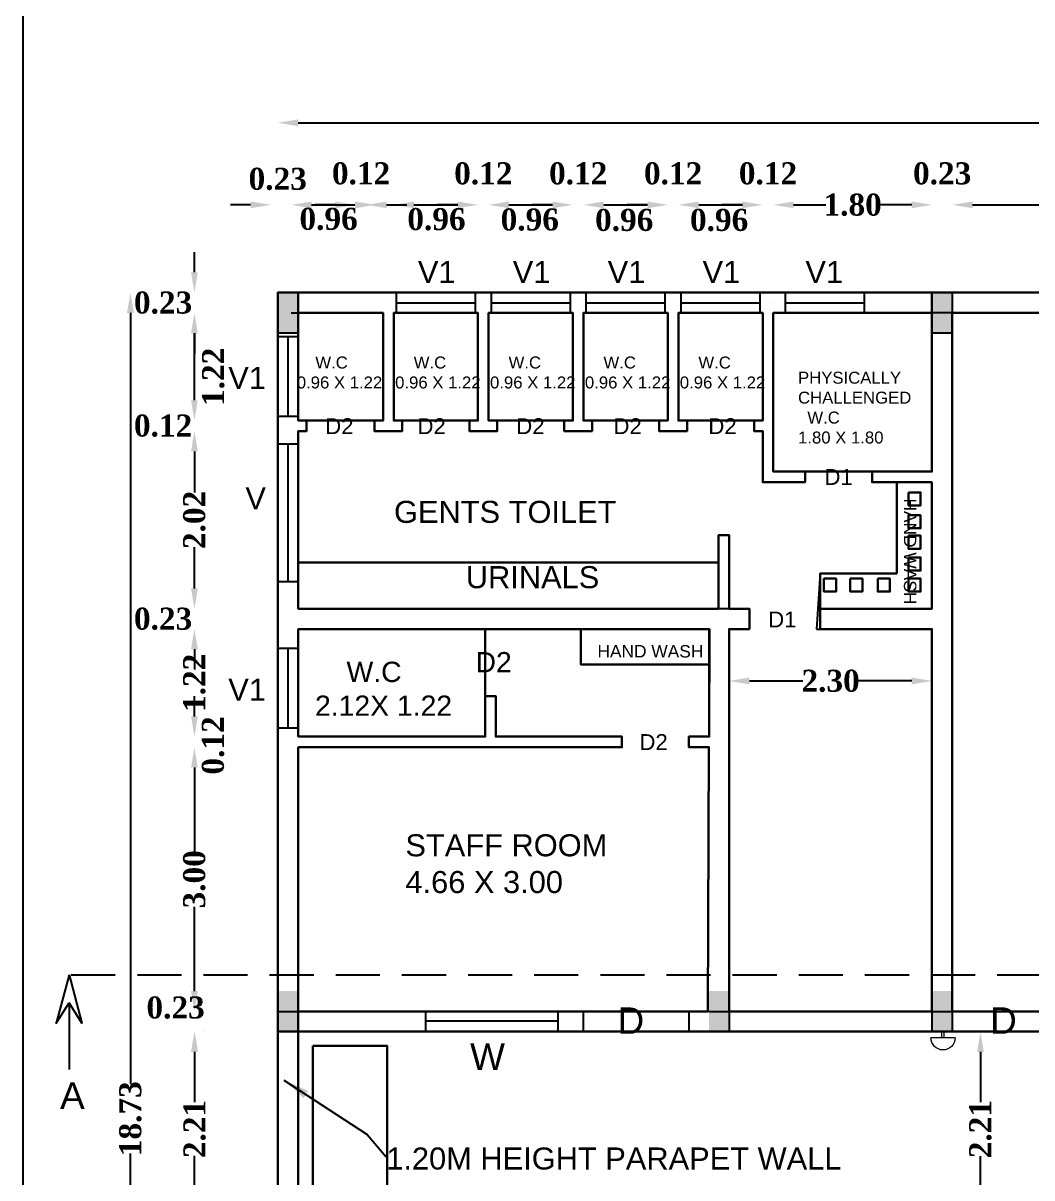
# Model space of a CAD drawing. Header units: metres. Extents: x 0 to 298, y 0 to 162.
# Drawn here: x 170.45 to 181.89, y 20.42 to 33.51 of the extents above; entities that cross this region are included whole.
import ezdxf

# ---------------------------------------------------------------- set-up
doc = ezdxf.new("R2010")
doc.units = ezdxf.units.M
doc.header["$MEASUREMENT"] = 0
doc.linetypes.add('DASHED', pattern=[0.75, 0.5, -0.25])
for name, color, linetype, lineweight in [('BLK_1_FLR_2_BLT_UP_AREA', 4, 'Continuous', 30), ('BLK_1_FLR_2_REGULAR_ROOM_4', 4, 'Continuous', 30), ('BLK_1_FLR_2_URINAL', 4, 'Continuous', 30), ('BLK_1_FLR_2_WASH', 4, 'Continuous', 30), ('BLK_1_FLR_2_WATER_CLOSET', 4, 'Continuous', 30), ('BLK_1_LVL_2_BLDG_FOOT_PRINT', 4, 'Continuous', 30)]:
    doc.layers.add(name, color=color, linetype=linetype, lineweight=lineweight)
for name, color, linetype in [('BLK_1_FLR_2_CARPET_AREA', 10, 'Continuous'), ('BLK_1_FLR_2_SP_WC', 7, 'Continuous'), ('BLK_1_FLR_3_DRINKING_WATER', 7, 'Continuous')]:
    doc.layers.add(name, color=color, linetype=linetype)
doc.layers.add('PATH_WAY', color=140, linetype='Continuous', plot=False)
doc.styles.get("Standard").update_dxf_attribs({"font": 'arial.ttf', "height": 0.35})
doc.styles.add('working', font='timesbd.ttf', dxfattribs={"height": 0.25})
doc.dimstyles.new('new model', dxfattribs={"dimtxt": 0.25, "dimasz": 0.23, "dimexe": 0.1, "dimexo": 0.1, "dimgap": 0, "dimtad": 0, "dimtoh": 1, "dimzin": 1, "dimdsep": 46, "dimtxsty": 'working', "dimcen": 0.09, "dimse1": 1, "dimse2": 1, "dimclrd": 8, "dimclre": 8, "dimclrt": 3, "dimadec": 1, "dimazin": 0, "dimtfac": 1, "dimtofl": 0, "dimtmove": 0, "dimatfit": 3, "dimfxl": 0, "dimtolj": 1, "dimtzin": 0, "dimlwd": -1, "dimlwe": -1, "dimarcsym": 0})
doc.dimstyles.get("Standard").update_dxf_attribs({"dimtxt": 0.35, "dimasz": 0.3, "dimexe": 0.1, "dimexo": 0.06, "dimgap": 0.2, "dimtad": 2, "dimzin": 0, "dimdsep": 46, "dimtxsty": 'Standard', "dimcen": 0.09, "dimadec": 0, "dimazin": 0, "dimtfac": 1, "dimtofl": 0, "dimtmove": 0, "dimatfit": 3, "dimfxl": 0, "dimtolj": 1, "dimtzin": 0, "dimarcsym": 0})

# ---------------------------------------------------------------- blocks, each defined once
blk = doc.blocks.new('FIR ALARAM')
at = {"color": 6, "lineweight": 20}
for p, q in [((780.29, 324.308), (780.117, 324.308)), ((780.29, 324.208), (780.29, 324.308)), ((780.331, 324.208), (780.331, 324.308)), ((780.331, 324.308), (780.504, 324.308)), ((780.117, 324.208), (780.504, 324.208))]:
    blk.add_line(p, q, dxfattribs=at)
blk.add_arc((780.31, 324.208), 0.194, 180, 0, dxfattribs=at)
blk = doc.blocks.new('*D163')
at = {"color": 8}
for p, q in [((172.397, 21.847), (172.397, 21.277)), ((172.397, 20.097), (172.397, 20.667))]:
    blk.add_line(p, q, dxfattribs=at)
at = {"color": 8, "lineweight": 35}
for points in [[(172.358, 21.847), (172.435, 21.847), (172.397, 22.077)], [(172.358, 20.097), (172.435, 20.097), (172.397, 19.867)]]:
    blk.add_solid(points, dxfattribs=at)
at = {"layer": 'Defpoints', "color": 0, "lineweight": 35}
for p in [(172.397, 22.077), (172.508, 22.077), (172.508, 19.867)]:
    blk.add_point(p, dxfattribs=at)
at = {"color": 3, "insert": (172.397, 20.972), "char_height": 0.25, "attachment_point": 5, "rotation": 90, "style": 'working'}
blk.add_mtext('\\A1;2.21', dxfattribs=at)
blk = doc.blocks.new('*D164')
at = {"color": 8}
for p, q in [((172.394, 25.072), (172.394, 24.118)), ((172.394, 22.537), (172.394, 23.49))]:
    blk.add_line(p, q, dxfattribs=at)
at = {"color": 8, "lineweight": 35}
for points in [[(172.356, 25.072), (172.433, 25.072), (172.394, 25.302)], [(172.356, 22.537), (172.433, 22.537), (172.394, 22.307)]]:
    blk.add_solid(points, dxfattribs=at)
at = {"layer": 'Defpoints', "color": 0, "lineweight": 35}
for p in [(172.394, 25.302), (173.571, 25.302), (173.571, 22.307)]:
    blk.add_point(p, dxfattribs=at)
at = {"color": 3, "insert": (172.394, 23.804), "char_height": 0.25, "attachment_point": 5, "rotation": 90, "style": 'working'}
blk.add_mtext('\\A1;3.00', dxfattribs=at)
blk = doc.blocks.new('*D165')
at = {"color": 8}
for p, q in [((172.394, 28.657), (172.394, 28.189)), ((172.394, 27.102), (172.394, 27.569))]:
    blk.add_line(p, q, dxfattribs=at)
at = {"color": 8, "lineweight": 35}
for points in [[(172.356, 28.657), (172.433, 28.657), (172.394, 28.887)], [(172.356, 27.102), (172.433, 27.102), (172.394, 26.872)]]:
    blk.add_solid(points, dxfattribs=at)
at = {"layer": 'Defpoints', "color": 0, "lineweight": 35}
for p in [(172.394, 28.887), (173.262, 28.887), (173.262, 26.872)]:
    blk.add_point(p, dxfattribs=at)
at = {"color": 3, "insert": (172.394, 27.879), "char_height": 0.25, "attachment_point": 5, "rotation": 90, "style": 'working'}
blk.add_mtext('\\A1;2.02', dxfattribs=at)
blk = doc.blocks.new('*D166')
at = {"color": 8}
for p, q in [((172.394, 29.237), (172.394, 29.467)), ((172.394, 28.657), (172.394, 28.427))]:
    blk.add_line(p, q, dxfattribs=at)
at = {"color": 8, "lineweight": 35}
for points in [[(172.356, 29.237), (172.433, 29.237), (172.394, 29.007)], [(172.356, 28.657), (172.433, 28.657), (172.394, 28.887)]]:
    blk.add_solid(points, dxfattribs=at)
at = {"layer": 'Defpoints', "color": 0, "lineweight": 35}
for p in [(172.394, 29.007), (173.262, 29.007), (173.262, 28.887)]:
    blk.add_point(p, dxfattribs=at)
at = {"color": 3, "insert": (172.039, 28.947), "char_height": 0.25, "attachment_point": 5, "style": 'working'}
blk.add_mtext('\\A1;0.12', dxfattribs=at)
blk = doc.blocks.new('*D167')
at = {"color": 8}
blk.add_line((172.394, 29.237), (172.394, 29.997), dxfattribs=at)
at = {"color": 8, "lineweight": 35}
for points in [[(172.356, 29.997), (172.433, 29.997), (172.394, 30.227)], [(172.356, 29.237), (172.433, 29.237), (172.394, 29.007)]]:
    blk.add_solid(points, dxfattribs=at)
at = {"layer": 'Defpoints', "color": 0, "lineweight": 35}
for p in [(172.394, 30.227), (173.571, 30.227), (173.571, 29.007)]:
    blk.add_point(p, dxfattribs=at)
at = {"color": 3, "insert": (172.609, 29.502), "char_height": 0.25, "attachment_point": 5, "rotation": 90, "style": 'working'}
blk.add_mtext('\\A1;1.22', dxfattribs=at)
blk = doc.blocks.new('*D168')
at = {"color": 8}
for p, q in [((172.394, 30.687), (172.394, 30.917)), ((172.394, 29.997), (172.394, 29.767))]:
    blk.add_line(p, q, dxfattribs=at)
at = {"color": 8, "lineweight": 35}
for points in [[(172.356, 30.687), (172.433, 30.687), (172.394, 30.457)], [(172.356, 29.997), (172.433, 29.997), (172.394, 30.227)]]:
    blk.add_solid(points, dxfattribs=at)
at = {"layer": 'Defpoints', "color": 0, "lineweight": 35}
for p in [(172.394, 30.457), (173.262, 30.457), (173.571, 30.227)]:
    blk.add_point(p, dxfattribs=at)
at = {"color": 3, "insert": (172.039, 30.342), "char_height": 0.25, "attachment_point": 5, "style": 'working'}
blk.add_mtext('\\A1;0.23', dxfattribs=at)
blk = doc.blocks.new('*D169')
at = {"color": 8}
for p, q in [((173.032, 31.452), (172.802, 31.452)), ((173.722, 31.452), (173.952, 31.452))]:
    blk.add_line(p, q, dxfattribs=at)
at = {"color": 8, "lineweight": 35}
for points in [[(173.032, 31.49), (173.032, 31.414), (173.262, 31.452)], [(173.722, 31.49), (173.722, 31.414), (173.492, 31.452)]]:
    blk.add_solid(points, dxfattribs=at)
at = {"layer": 'Defpoints', "color": 0, "lineweight": 35}
for p in [(173.492, 31.452), (173.262, 30.687), (173.492, 30.687)]:
    blk.add_point(p, dxfattribs=at)
at = {"color": 3, "insert": (173.339, 31.745), "char_height": 0.25, "attachment_point": 5, "style": 'working'}
blk.add_mtext('\\A1;0.23', dxfattribs=at)
blk = doc.blocks.new('*D170')
at = {"color": 8}
blk.add_line((173.722, 31.452), (174.214, 31.452), dxfattribs=at)
at = {"color": 8, "lineweight": 35}
for points in [[(173.722, 31.49), (173.722, 31.414), (173.492, 31.452)], [(174.214, 31.49), (174.214, 31.414), (174.444, 31.452)]]:
    blk.add_solid(points, dxfattribs=at)
at = {"layer": 'Defpoints', "color": 0, "lineweight": 35}
for p in [(174.444, 31.452), (173.492, 30.687), (174.444, 30.457)]:
    blk.add_point(p, dxfattribs=at)
at = {"color": 3, "insert": (173.916, 31.291), "char_height": 0.25, "attachment_point": 5, "style": 'working'}
blk.add_mtext('\\A1;0.96', dxfattribs=at)
blk = doc.blocks.new('*D171')
at = {"color": 8}
for p, q in [((173.994, 31.452), (173.764, 31.452)), ((174.574, 31.452), (174.804, 31.452))]:
    blk.add_line(p, q, dxfattribs=at)
at = {"color": 8, "lineweight": 35}
for points in [[(173.994, 31.49), (173.994, 31.414), (174.224, 31.452)], [(174.574, 31.49), (174.574, 31.414), (174.344, 31.452)]]:
    blk.add_solid(points, dxfattribs=at)
at = {"layer": 'Defpoints', "color": 0, "lineweight": 35}
for p in [(174.344, 31.452), (174.224, 30.457), (174.344, 30.457)]:
    blk.add_point(p, dxfattribs=at)
at = {"color": 3, "insert": (174.284, 31.807), "char_height": 0.25, "attachment_point": 5, "style": 'working'}
blk.add_mtext('\\A1;0.12', dxfattribs=at)
blk = doc.blocks.new('*D172')
at = {"color": 8}
blk.add_line((174.884, 31.452), (175.38, 31.452), dxfattribs=at)
at = {"color": 8, "lineweight": 35}
for points in [[(174.884, 31.49), (174.884, 31.414), (174.654, 31.452)], [(175.38, 31.49), (175.38, 31.414), (175.61, 31.452)]]:
    blk.add_solid(points, dxfattribs=at)
at = {"layer": 'Defpoints', "color": 0, "lineweight": 35}
for p in [(175.61, 31.452), (174.654, 30.457), (175.61, 30.457)]:
    blk.add_point(p, dxfattribs=at)
at = {"color": 3, "insert": (175.139, 31.288), "char_height": 0.25, "attachment_point": 5, "style": 'working'}
blk.add_mtext('\\A1;0.96', dxfattribs=at)
blk = doc.blocks.new('*D173')
at = {"color": 8}
for p, q in [((175.38, 31.452), (175.15, 31.452)), ((175.96, 31.452), (176.19, 31.452))]:
    blk.add_line(p, q, dxfattribs=at)
at = {"color": 8, "lineweight": 35}
for points in [[(175.38, 31.49), (175.38, 31.414), (175.61, 31.452)], [(175.96, 31.49), (175.96, 31.414), (175.73, 31.452)]]:
    blk.add_solid(points, dxfattribs=at)
at = {"layer": 'Defpoints', "color": 0, "lineweight": 35}
for p in [(175.73, 31.452), (175.61, 30.457), (175.73, 30.457)]:
    blk.add_point(p, dxfattribs=at)
at = {"color": 3, "insert": (175.67, 31.807), "char_height": 0.25, "attachment_point": 5, "style": 'working'}
blk.add_mtext('\\A1;0.12', dxfattribs=at)
blk = doc.blocks.new('*D174')
at = {"color": 8}
blk.add_line((175.96, 31.452), (176.456, 31.452), dxfattribs=at)
at = {"color": 8, "lineweight": 35}
for points in [[(175.96, 31.49), (175.96, 31.414), (175.73, 31.452)], [(176.456, 31.49), (176.456, 31.414), (176.686, 31.452)]]:
    blk.add_solid(points, dxfattribs=at)
at = {"layer": 'Defpoints', "color": 0, "lineweight": 35}
for p in [(176.686, 31.452), (175.73, 30.457), (176.686, 30.457)]:
    blk.add_point(p, dxfattribs=at)
at = {"color": 3, "insert": (176.197, 31.284), "char_height": 0.25, "attachment_point": 5, "style": 'working'}
blk.add_mtext('\\A1;0.96', dxfattribs=at)
blk = doc.blocks.new('*D175')
at = {"color": 8}
for p, q in [((176.456, 31.452), (176.226, 31.452)), ((177.036, 31.452), (177.266, 31.452))]:
    blk.add_line(p, q, dxfattribs=at)
at = {"color": 8, "lineweight": 35}
for points in [[(176.456, 31.49), (176.456, 31.414), (176.686, 31.452)], [(177.036, 31.49), (177.036, 31.414), (176.806, 31.452)]]:
    blk.add_solid(points, dxfattribs=at)
at = {"layer": 'Defpoints', "color": 0, "lineweight": 35}
for p in [(176.806, 31.452), (176.686, 30.457), (176.806, 30.457)]:
    blk.add_point(p, dxfattribs=at)
at = {"color": 3, "insert": (176.746, 31.807), "char_height": 0.25, "attachment_point": 5, "style": 'working'}
blk.add_mtext('\\A1;0.12', dxfattribs=at)
blk = doc.blocks.new('*D176')
at = {"color": 8}
blk.add_line((177.036, 31.452), (177.532, 31.452), dxfattribs=at)
at = {"color": 8, "lineweight": 35}
for points in [[(177.036, 31.49), (177.036, 31.414), (176.806, 31.452)], [(177.532, 31.49), (177.532, 31.414), (177.762, 31.452)]]:
    blk.add_solid(points, dxfattribs=at)
at = {"layer": 'Defpoints', "color": 0, "lineweight": 35}
for p in [(177.762, 31.452), (176.806, 30.457), (177.762, 30.457)]:
    blk.add_point(p, dxfattribs=at)
at = {"color": 3, "insert": (177.268, 31.279), "char_height": 0.25, "attachment_point": 5, "style": 'working'}
blk.add_mtext('\\A1;0.96', dxfattribs=at)
blk = doc.blocks.new('*D177')
at = {"color": 8}
for p, q in [((178.608, 31.452), (178.378, 31.452)), ((179.188, 31.452), (179.418, 31.452))]:
    blk.add_line(p, q, dxfattribs=at)
at = {"color": 8, "lineweight": 35}
for points in [[(178.608, 31.49), (178.608, 31.414), (178.838, 31.452)], [(179.188, 31.49), (179.188, 31.414), (178.958, 31.452)]]:
    blk.add_solid(points, dxfattribs=at)
at = {"layer": 'Defpoints', "color": 0, "lineweight": 35}
for p in [(178.958, 31.452), (178.838, 30.227), (178.958, 30.227)]:
    blk.add_point(p, dxfattribs=at)
at = {"color": 3, "insert": (178.898, 31.807), "char_height": 0.25, "attachment_point": 5, "style": 'working'}
blk.add_mtext('\\A1;0.12', dxfattribs=at)
blk = doc.blocks.new('*D178')
at = {"color": 8}
for p, q in [((179.188, 31.452), (179.553, 31.452)), ((180.528, 31.452), (180.162, 31.452))]:
    blk.add_line(p, q, dxfattribs=at)
at = {"color": 8, "lineweight": 35}
for points in [[(179.188, 31.49), (179.188, 31.414), (178.958, 31.452)], [(180.528, 31.49), (180.528, 31.414), (180.758, 31.452)]]:
    blk.add_solid(points, dxfattribs=at)
at = {"layer": 'Defpoints', "color": 0, "lineweight": 35}
for p in [(180.758, 31.452), (178.958, 30.457), (180.758, 30.457)]:
    blk.add_point(p, dxfattribs=at)
at = {"color": 3, "insert": (179.858, 31.452), "char_height": 0.25, "attachment_point": 5, "style": 'working'}
blk.add_mtext('\\A1;1.80', dxfattribs=at)
blk = doc.blocks.new('*D179')
at = {"color": 8}
for p, q in [((180.528, 31.452), (180.298, 31.452)), ((181.218, 31.452), (181.448, 31.452))]:
    blk.add_line(p, q, dxfattribs=at)
at = {"color": 8, "lineweight": 35}
for points in [[(180.528, 31.49), (180.528, 31.414), (180.758, 31.452)], [(181.218, 31.49), (181.218, 31.414), (180.988, 31.452)]]:
    blk.add_solid(points, dxfattribs=at)
at = {"layer": 'Defpoints', "color": 0, "lineweight": 35}
for p in [(180.988, 31.452), (180.988, 30.457), (180.758, 30.227)]:
    blk.add_point(p, dxfattribs=at)
at = {"color": 3, "insert": (180.873, 31.807), "char_height": 0.25, "attachment_point": 5, "style": 'working'}
blk.add_mtext('\\A1;0.23', dxfattribs=at)
blk = doc.blocks.new('*D180')
at = {"color": 8}
for p, q in [((181.218, 31.452), (184.339, 31.452)), ((188.078, 31.452), (184.956, 31.452))]:
    blk.add_line(p, q, dxfattribs=at)
at = {"color": 8, "lineweight": 35}
for points in [[(181.218, 31.49), (181.218, 31.414), (180.988, 31.452)], [(188.078, 31.49), (188.078, 31.414), (188.308, 31.452)]]:
    blk.add_solid(points, dxfattribs=at)
at = {"layer": 'Defpoints', "color": 0, "lineweight": 35}
for p in [(188.308, 31.452), (180.988, 30.457), (188.308, 30.227)]:
    blk.add_point(p, dxfattribs=at)
at = {"color": 3, "insert": (184.648, 31.452), "char_height": 0.25, "attachment_point": 5, "style": 'working'}
blk.add_mtext('\\A1;7.32', dxfattribs=at)
blk = doc.blocks.new('*D182')
at = {"color": 8}
for p, q in [((171.669, 30.227), (171.669, 21.482)), ((171.669, 11.952), (171.669, 20.696))]:
    blk.add_line(p, q, dxfattribs=at)
at = {"color": 8, "lineweight": 35}
for points in [[(171.63, 30.227), (171.707, 30.227), (171.669, 30.457)], [(171.63, 11.952), (171.707, 11.952), (171.669, 11.722)]]:
    blk.add_solid(points, dxfattribs=at)
at = {"layer": 'Defpoints', "color": 0, "lineweight": 35}
for p in [(173.341, 30.457), (171.669, 11.722), (173.341, 11.722)]:
    blk.add_point(p, dxfattribs=at)
at = {"color": 3, "insert": (171.669, 21.089), "char_height": 0.25, "attachment_point": 5, "rotation": 90, "style": 'working'}
blk.add_mtext('\\A1;18.73', dxfattribs=at)
blk = doc.blocks.new('*D302')
at = {"color": 8}
for p, q in [((178.688, 26.053), (179.295, 26.053)), ((180.528, 26.053), (179.92, 26.053))]:
    blk.add_line(p, q, dxfattribs=at)
at = {"color": 8, "lineweight": 35}
for points in [[(178.688, 26.092), (178.688, 26.015), (178.458, 26.053)], [(180.528, 26.092), (180.528, 26.015), (180.758, 26.053)]]:
    blk.add_solid(points, dxfattribs=at)
at = {"layer": 'Defpoints', "color": 0, "lineweight": 35}
for p in [(178.458, 26.642), (180.758, 26.642), (178.458, 26.053)]:
    blk.add_point(p, dxfattribs=at)
at = {"color": 3, "insert": (179.608, 26.053), "char_height": 0.25, "attachment_point": 5, "style": 'working'}
blk.add_mtext('\\A1;2.30', dxfattribs=at)
blk = doc.blocks.new('*D184')
at = {"color": 8}
for p, q in [((177.532, 31.452), (177.302, 31.452)), ((178.112, 31.452), (178.342, 31.452))]:
    blk.add_line(p, q, dxfattribs=at)
at = {"color": 8, "lineweight": 35}
for points in [[(177.532, 31.49), (177.532, 31.414), (177.762, 31.452)], [(178.112, 31.49), (178.112, 31.414), (177.882, 31.452)]]:
    blk.add_solid(points, dxfattribs=at)
at = {"layer": 'Defpoints', "color": 0, "lineweight": 35}
for p in [(177.882, 31.452), (177.762, 30.457), (177.882, 30.457)]:
    blk.add_point(p, dxfattribs=at)
at = {"color": 3, "insert": (177.822, 31.807), "char_height": 0.25, "attachment_point": 5, "style": 'working'}
blk.add_mtext('\\A1;0.12', dxfattribs=at)
blk = doc.blocks.new('*D185')
at = {"color": 8}
blk.add_line((178.112, 31.452), (178.608, 31.452), dxfattribs=at)
at = {"color": 8, "lineweight": 35}
for points in [[(178.112, 31.49), (178.112, 31.414), (177.882, 31.452)], [(178.608, 31.49), (178.608, 31.414), (178.838, 31.452)]]:
    blk.add_solid(points, dxfattribs=at)
at = {"layer": 'Defpoints', "color": 0, "lineweight": 35}
for p in [(178.838, 31.452), (177.882, 30.457), (178.838, 30.457)]:
    blk.add_point(p, dxfattribs=at)
at = {"color": 3, "insert": (178.344, 31.279), "char_height": 0.25, "attachment_point": 5, "style": 'working'}
blk.add_mtext('\\A1;0.96', dxfattribs=at)
blk = doc.blocks.new('*D186')
at = {"color": 8}
for p, q in [((172.394, 27.102), (172.394, 27.332)), ((172.394, 26.412), (172.394, 26.182))]:
    blk.add_line(p, q, dxfattribs=at)
at = {"color": 8, "lineweight": 35}
for points in [[(172.356, 27.102), (172.433, 27.102), (172.394, 26.872)], [(172.356, 26.412), (172.433, 26.412), (172.394, 26.642)]]:
    blk.add_solid(points, dxfattribs=at)
at = {"layer": 'Defpoints', "color": 0, "lineweight": 35}
for p in [(172.394, 26.872), (173.571, 26.872), (173.571, 26.642)]:
    blk.add_point(p, dxfattribs=at)
at = {"color": 3, "insert": (172.039, 26.757), "char_height": 0.25, "attachment_point": 5, "style": 'working'}
blk.add_mtext('\\A1;0.23', dxfattribs=at)
blk = doc.blocks.new('*D298')
at = {"color": 8}
for p, q in [((172.395, 22.537), (172.395, 22.767)), ((172.394, 21.847), (172.394, 21.617))]:
    blk.add_line(p, q, dxfattribs=at)
at = {"color": 8, "lineweight": 35}
for points in [[(172.356, 22.537), (172.433, 22.537), (172.394, 22.307)], [(172.356, 21.847), (172.433, 21.847), (172.394, 22.077)]]:
    blk.add_solid(points, dxfattribs=at)
at = {"layer": 'Defpoints', "color": 0, "lineweight": 35}
for p in [(173.571, 22.307), (172.394, 22.077), (173.571, 22.077)]:
    blk.add_point(p, dxfattribs=at)
at = {"color": 3, "insert": (172.181, 22.348), "char_height": 0.25, "attachment_point": 5, "style": 'working'}
blk.add_mtext('\\A1;0.23', dxfattribs=at)
blk = doc.blocks.new('*D300')
at = {"color": 8}
for p, q in [((172.394, 26.412), (172.394, 26.334)), ((172.394, 25.652), (172.394, 25.729))]:
    blk.add_line(p, q, dxfattribs=at)
at = {"color": 8, "lineweight": 35}
for points in [[(172.356, 26.412), (172.433, 26.412), (172.394, 26.642)], [(172.356, 25.652), (172.433, 25.652), (172.394, 25.422)]]:
    blk.add_solid(points, dxfattribs=at)
at = {"layer": 'Defpoints', "color": 0, "lineweight": 35}
for p in [(173.571, 26.642), (172.394, 25.422), (173.571, 25.422)]:
    blk.add_point(p, dxfattribs=at)
at = {"color": 3, "insert": (172.394, 26.032), "char_height": 0.25, "attachment_point": 5, "rotation": 90, "style": 'working'}
blk.add_mtext('\\A1;1.22', dxfattribs=at)
blk = doc.blocks.new('*D301')
at = {"color": 8}
for p, q in [((172.394, 25.652), (172.394, 25.882)), ((172.394, 25.072), (172.394, 24.842))]:
    blk.add_line(p, q, dxfattribs=at)
at = {"color": 8, "lineweight": 35}
for points in [[(172.356, 25.652), (172.433, 25.652), (172.394, 25.422)], [(172.356, 25.072), (172.433, 25.072), (172.394, 25.302)]]:
    blk.add_solid(points, dxfattribs=at)
at = {"layer": 'Defpoints', "color": 0, "lineweight": 35}
for p in [(178.002, 25.422), (172.394, 25.302), (173.571, 25.302)]:
    blk.add_point(p, dxfattribs=at)
at = {"color": 3, "insert": (172.606, 25.322), "char_height": 0.25, "attachment_point": 5, "rotation": 90, "style": 'working'}
blk.add_mtext('\\A1;0.12', dxfattribs=at)
blk = doc.blocks.new('*D307')
at = {"color": 8}
for p, q in [((173.571, 32.383), (198.969, 32.383)), ((225.178, 32.383), (199.78, 32.383))]:
    blk.add_line(p, q, dxfattribs=at)
at = {"color": 8, "lineweight": 35}
for points in [[(173.571, 32.421), (173.571, 32.344), (173.341, 32.383)], [(225.178, 32.421), (225.178, 32.344), (225.408, 32.383)]]:
    blk.add_solid(points, dxfattribs=at)
at = {"layer": 'Defpoints', "color": 0, "lineweight": 35}
for p in [(173.341, 32.383), (173.341, 30.457), (225.408, 30.457)]:
    blk.add_point(p, dxfattribs=at)
at = {"color": 3, "insert": (199.375, 32.383), "char_height": 0.25, "attachment_point": 5, "style": 'working'}
blk.add_mtext('\\A1;52.07', dxfattribs=at)
blk = doc.blocks.new('*D355')
at = {"layer": 'Defpoints', "color": 0, "lineweight": 35}
for p in [(179.429, 22.076), (179.429, 19.866), (181.307, 19.866)]:
    blk.add_point(p, dxfattribs=at)
at = {"layer": 'PATH_WAY', "color": 4}
for p, q in [((181.307, 21.846), (181.307, 21.276)), ((181.307, 20.096), (181.307, 20.666))]:
    blk.add_line(p, q, dxfattribs=at)
at = {"layer": 'PATH_WAY', "color": 4, "lineweight": 35}
for points in [[(181.269, 21.846), (181.345, 21.846), (181.307, 22.076)], [(181.269, 20.096), (181.345, 20.096), (181.307, 19.866)]]:
    blk.add_solid(points, dxfattribs=at)
at = {"layer": 'PATH_WAY', "color": 4, "lineweight": 30, "insert": (181.307, 20.971), "char_height": 0.25, "attachment_point": 5, "rotation": 90, "style": 'working'}
blk.add_mtext('\\A1;2.21', dxfattribs=at)

msp = doc.modelspace()

# ---------------------------------------------------------------- hatches: boundary and pattern name
at = {"ltscale": 0.25}
for points in [[(173.57144, 30.45661), (173.34144, 30.45661), (173.34144, 30.22661), (173.34144, 29.99661), (173.57144, 29.99661)], [(180.98774, 30.45661), (180.75774, 30.45661), (180.75774, 30.22661), (180.75774, 29.99661), (180.98774, 29.99661)], [(173.57136, 22.53661), (173.34136, 22.53661), (173.34136, 22.30661), (173.34136, 22.07661), (173.57136, 22.07661)], [(178.45774, 22.53661), (178.22774, 22.53661), (178.22774, 22.30661), (178.22774, 22.07661), (178.45774, 22.07661)], [(180.98774, 22.53661), (180.75774, 22.53661), (180.75774, 22.30661), (180.75774, 22.07661), (180.98774, 22.07661)]]:
    msp.add_hatch(color=256, dxfattribs=at).paths.add_polyline_path(points)

# ---------------------------------------------------------------- linework, layer by layer
for p, q in [((173.34144, 11.72161), (173.34144, 30.45661)), ((180.75774, 30.45661), (180.75774, 28.42661)), ((180.98774, 30.45661), (180.98774, 22.07661)), ((225.40774, 30.22661), (180.43774, 30.22661)), ((180.75774, 26.64161), (180.75774, 22.07661)), ((173.57144, 25.30161), (173.57144, 19.63661)), ((173.34136, 22.30661), (176.80197, 22.30661)), ((175.01754, 22.07661), (175.01754, 22.30661)), ((176.51754, 22.07661), (176.51754, 22.30661)), ((178.22774, 22.30661), (178.45774, 22.30661)), ((180.75774, 22.30661), (180.98774, 22.30661)), ((175.01754, 22.19768), (176.51754, 22.19768)), ((173.34136, 22.07661), (173.57136, 22.07661)), ((180.75774, 22.07661), (180.98774, 22.07661))]:
    msp.add_line(p, q, dxfattribs=at)
for p, q in [((225.40774, 30.45661), (173.34144, 30.45661)), ((173.57144, 29.00661), (173.57144, 30.45661)), ((174.68174, 30.34161), (175.58174, 30.34161)), ((175.75774, 30.34161), (176.65774, 30.34161)), ((176.83374, 30.34161), (177.73374, 30.34161)), ((177.90974, 30.34161), (178.80974, 30.34161)), ((178.95774, 30.32877), (178.95774, 30.32877)), ((179.09339, 30.34161), (179.99339, 30.34161)), ((173.49174, 30.22661), (174.53374, 30.22661)), ((174.53374, 29.00661), (174.53374, 30.22661)), ((174.65374, 30.22661), (175.60974, 30.22661)), ((174.65374, 29.00661), (174.65374, 30.22661)), ((175.60974, 29.00661), (175.60974, 30.22661)), ((175.72974, 29.00661), (175.72974, 30.22661)), ((175.72974, 30.22661), (176.68574, 30.22661)), ((176.68574, 29.00661), (176.68574, 30.22661)), ((176.80574, 29.00661), (176.80574, 30.22661)), ((176.80574, 30.22661), (177.76174, 30.22661)), ((177.76174, 29.00661), (177.76174, 30.22661)), ((177.88174, 30.22661), (178.83774, 30.22661)), ((177.88174, 29.00661), (177.88174, 30.22661)), ((178.83774, 29.00661), (178.83774, 30.22661)), ((178.95774, 30.22661), (180.53774, 30.22661)), ((178.95774, 28.42661), (178.95774, 30.22661)), ((173.45644, 29.05705), (173.45644, 29.95705)), ((173.57144, 29.00661), (173.66544, 29.00661)), ((173.66544, 29.00661), (173.66544, 28.88661)), ((174.43574, 29.00661), (174.53374, 29.00661)), ((174.43574, 28.88661), (174.43574, 29.00661)), ((174.65374, 29.00661), (174.75174, 29.00661)), ((174.75174, 29.00661), (174.75174, 28.88661)), ((175.51174, 29.00661), (175.60974, 29.00661)), ((175.51174, 29.00661), (175.51174, 28.88661)), ((175.72974, 29.00661), (175.82774, 29.00661)), ((175.82774, 29.00661), (175.82774, 28.88661)), ((176.58774, 29.00661), (176.68574, 29.00661)), ((176.58774, 29.00661), (176.58774, 28.88661)), ((176.80574, 29.00661), (176.90374, 29.00661)), ((176.90374, 29.00661), (176.90374, 28.88661)), ((177.66374, 29.00661), (177.76174, 29.00661)), ((177.66374, 29.00661), (177.66374, 28.88661)), ((177.88174, 29.00661), (177.97974, 29.00661)), ((177.97974, 29.00661), (177.97974, 28.88661)), ((178.73974, 29.00661), (178.83774, 29.00661)), ((178.73974, 29.00661), (178.73974, 28.88661)), ((173.66544, 28.88661), (173.57144, 28.88661)), ((173.57144, 26.87161), (173.57144, 28.88661)), ((174.43574, 28.88661), (174.75174, 28.88661)), ((175.51174, 28.88661), (175.82774, 28.88661)), ((176.58774, 28.88661), (176.90374, 28.88661)), ((177.66374, 28.88661), (177.97974, 28.88661)), ((178.73974, 28.88661), (178.83774, 28.88661)), ((178.83774, 28.30661), (178.83774, 28.88661)), ((173.57144, 28.73849), (173.34144, 28.73849)), ((173.45644, 27.17849), (173.45644, 28.73849)), ((179.31774, 28.42661), (178.95774, 28.42661)), ((179.31774, 28.30661), (179.31774, 28.42661)), ((180.75774, 28.42661), (180.07774, 28.42661)), ((180.07774, 28.30661), (180.07774, 28.42661)), ((179.31774, 28.30661), (178.83774, 28.30661)), ((180.75774, 28.30661), (180.07774, 28.30661)), ((178.33774, 26.87161), (178.33774, 27.70795)), ((178.33774, 27.70795), (178.45774, 27.70795)), ((178.45774, 26.87161), (178.45774, 27.70795)), ((178.33774, 27.39686), (173.57144, 27.39686)), ((179.49087, 27.27161), (179.44774, 26.64161)), ((173.57144, 27.17849), (173.34144, 27.17849)), ((178.68774, 26.87161), (173.57144, 26.87161)), ((178.68774, 26.87161), (178.68774, 26.64161)), ((178.23394, 26.64161), (173.57144, 26.64161)), ((173.57144, 26.64161), (173.57144, 25.42161)), ((178.23394, 26.64161), (178.22918, 25.42161)), ((178.45774, 26.64161), (178.45774, 22.07661)), ((178.45774, 26.64161), (178.68774, 26.64161)), ((179.44774, 26.64161), (180.75774, 26.64161)), ((173.45644, 25.52096), (173.45644, 26.42096)), ((175.81144, 25.88161), (175.69144, 25.88161)), ((175.69144, 25.88161), (175.69144, 25.42161)), ((175.81144, 25.88161), (175.81144, 25.42161)), ((178.23394, 25.88161), (178.23098, 25.88161)), ((175.69144, 25.42161), (173.57144, 25.42161)), ((177.24197, 25.42161), (175.81144, 25.42161)), ((177.24197, 25.30161), (177.24197, 25.42161)), ((178.23394, 25.42161), (178.00197, 25.42161)), ((178.00197, 25.30161), (178.00197, 25.42161)), ((177.24197, 25.30161), (173.57144, 25.30161)), ((173.57144, 25.30161), (173.57144, 22.30661)), ((173.57144, 22.07661), (173.57144, 25.30161)), ((178.23394, 25.30161), (178.00197, 25.30161)), ((178.22871, 25.30161), (178.21702, 22.30661)), ((170.97269, 22.40416), (170.97269, 21.64742)), ((173.95774, 22.30661), (173.57144, 22.30661)), ((176.80197, 22.30661), (176.80197, 22.07575)), ((178.21702, 22.30575), (178.00197, 22.30575)), ((178.00197, 22.30575), (178.00197, 22.07575)), ((172.50782, 22.07661), (172.50774, 22.07661)), ((176.80197, 22.07661), (173.34144, 22.07661)), ((178.45774, 22.07661), (178.00197, 22.07661))]:
    msp.add_line(p, q)
at = {"linetype": 'DASHED'}
msp.add_line((228.49734, 22.72235), (170.97384, 22.71799), dxfattribs=at)
at = {"linetype": 'ByBlock'}
msp.add_lwpolyline([(170.45175, 79.43079), (249.08613, 79.43079), (249.08613, 8.35737), (170.45175, 8.35737)], close=True, dxfattribs=at)
for points in [[(173.57144, 29.99661), (173.34144, 29.99661), (173.34144, 30.45661), (173.57144, 30.45661)], [(173.34144, 30.45661), (225.40774, 30.45661), (225.40866, 15.30692), (216.50818, 15.30692), (216.50818, 19.63661), (210.53938, 19.63661), (188.05566, 19.63661), (183.55774, 19.63661), (183.55774, 15.30661), (183.55774, 11.72161), (173.34144, 11.72161)], [(174.68174, 30.22661), (175.58174, 30.22661), (175.58174, 30.45661), (174.68174, 30.45661)], [(175.75774, 30.22661), (176.65774, 30.22661), (176.65774, 30.45661), (175.75774, 30.45661)], [(176.83374, 30.22661), (177.73374, 30.22661), (177.73374, 30.45661), (176.83374, 30.45661)], [(177.90974, 30.22661), (178.80974, 30.22661), (178.80974, 30.45661), (177.90974, 30.45661)], [(179.09339, 30.22661), (179.99339, 30.22661), (179.99339, 30.45661), (179.09339, 30.45661)], [(180.98774, 29.99661), (180.75774, 29.99661), (180.75774, 30.45661), (180.98774, 30.45661)], [(173.57144, 29.05705), (173.57144, 29.95705), (173.34144, 29.95705), (173.34144, 29.05705)], [(180.35774, 27.27161), (180.35774, 28.30661), (180.75774, 28.30661), (180.75774, 26.87161), (179.49087, 26.87161), (179.49087, 27.27161)], [(178.23238, 26.24161), (176.77758, 26.24161), (176.77758, 26.64161), (178.23238, 26.64161)], [(173.57144, 25.52096), (173.57144, 26.42096), (173.34144, 26.42096), (173.34144, 25.52096)]]:
    msp.add_lwpolyline(points, close=True)
for points in [[(170.97502, 22.72234), (170.82587, 22.17241), (170.97269, 22.40416)], [(170.97269, 22.72235), (171.11781, 22.17134), (170.97269, 22.40416)]]:
    msp.add_lwpolyline(points)
at = {"layer": 'BLK_1_FLR_2_BLT_UP_AREA', "color": 26}
msp.add_lwpolyline([(173.34144, 11.72161), (183.55774, 11.72161), (183.55774, 19.63661), (216.50839, 19.63648), (216.50798, 15.30679), (225.4081, 15.30692), (225.40728, 30.45661), (173.34144, 30.45661)], close=True, dxfattribs=at)
at = {"layer": 'BLK_1_FLR_2_CARPET_AREA', "color": 15, "linetype": 'Continuous', "lineweight": 30}
for points in [[(178.45772, 22.30575), (178.45772, 26.64161), (178.68772, 26.64161), (178.68772, 26.87161), (178.68772, 26.87161), (178.45772, 26.87161), (178.45772, 27.70795), (178.33772, 27.70795), (178.33772, 26.87161), (173.57142, 26.87161), (173.57142, 28.88661), (173.66542, 28.88661), (173.66542, 29.00661), (173.57142, 29.00661), (173.57142, 30.22661), (174.53372, 30.22661), (174.53372, 29.00661), (174.43572, 29.00661), (174.43572, 28.88661), (174.75172, 28.88661), (174.75172, 29.00661), (174.65372, 29.00661), (174.65372, 30.22661), (175.60972, 30.22661), (175.60972, 29.00661), (175.51172, 29.00661), (175.51172, 28.88661), (175.82772, 28.88661), (175.82772, 29.00661), (175.72972, 29.00661), (175.72972, 30.22661), (176.68572, 30.22661), (176.68572, 29.00661), (176.58772, 29.00661), (176.58772, 28.88661), (176.90372, 28.88661), (176.90372, 29.00661), (176.80572, 29.00661), (176.80572, 30.22661), (177.76172, 30.22661), (177.76172, 29.00661), (177.66372, 29.00661), (177.66372, 28.88661), (177.97972, 28.88661), (177.97972, 29.00661), (177.88172, 29.00661), (177.88172, 30.22661), (178.83772, 30.22661), (178.83772, 29.00661), (178.73972, 29.00661), (178.73972, 28.88661), (178.83772, 28.88661), (178.83772, 28.30661), (179.31772, 28.30661), (179.31772, 28.42661), (178.95772, 28.42661), (178.95772, 30.22661), (180.75772, 30.22661), (180.75772, 28.42661), (180.07772, 28.42661), (180.07772, 28.30661), (180.75772, 28.30661), (180.75772, 26.87161), (179.49085, 26.87161), (179.49085, 26.64161), (180.75772, 26.64161), (180.75772, 22.30575)], [(180.98772, 22.30661), (188.30772, 22.30661), (188.30772, 30.22661), (180.98772, 30.22661)], [(173.57142, 22.30661), (173.57142, 25.30161), (177.24195, 25.30161), (177.24195, 25.42161), (175.81142, 25.42161), (175.81142, 25.88161), (175.69142, 25.88161), (175.69142, 25.42161), (173.57142, 25.42161), (173.57142, 26.64161), (175.69142, 26.64161), (178.23237, 26.64161), (178.23237, 25.42161), (178.00195, 25.42161), (178.00195, 25.30161), (178.2287, 25.30161), (178.217, 22.30575)]]:
    msp.add_lwpolyline(points, close=True, dxfattribs=at)
msp.add_lwpolyline([(216.73817, 19.86684), (183.32772, 19.86661), (183.32772, 11.95161), (181.11772, 11.95161), (181.11772, 15.53661), (173.57198, 15.53661), (173.57198, 19.63661), (181.11772, 19.63661), (181.11772, 19.86661), (173.57142, 19.86599), (173.57142, 22.07661), (196.08937, 22.07661), (196.08958, 30.22661), (200.18937, 30.22661), (200.18937, 22.07661), (200.41937, 22.07661), (200.41938, 26.94661), (202.53938, 26.94661), (202.53937, 22.07661), (225.17772, 22.07661)], dxfattribs=at)
at = {"layer": 'BLK_1_FLR_2_REGULAR_ROOM_4', "color": 3, "lineweight": 30}
msp.add_lwpolyline([(180.98774, 22.30661), (188.30774, 22.30661), (188.30774, 30.22661), (180.98774, 30.22661)], close=True, dxfattribs=at)
at = {"layer": 'BLK_1_FLR_2_SP_WC', "color": 213, "lineweight": 30}
msp.add_lwpolyline([(180.75774, 28.42661), (178.95774, 28.42661), (178.95774, 30.22661), (180.75774, 30.22661)], close=True, dxfattribs=at)
at = {"layer": 'BLK_1_FLR_2_URINAL', "color": 235, "lineweight": 30}
msp.add_lwpolyline([(173.57144, 26.87161), (178.33774, 26.87161), (178.33774, 27.39686), (173.57144, 27.39686)], close=True, dxfattribs=at)
at = {"layer": 'BLK_1_FLR_2_WASH', "color": 55, "lineweight": 30}
for points in [[(180.35774, 27.27161), (180.35774, 28.30661), (180.75774, 28.30661), (180.75774, 26.87161), (179.49087, 26.87161), (179.49087, 27.27161)], [(176.77758, 26.24161), (178.23394, 26.24161), (178.23394, 26.64161), (176.77758, 26.64161)]]:
    msp.add_lwpolyline(points, close=True, dxfattribs=at)
at = {"layer": 'BLK_1_FLR_2_WASH', "color": 60, "lineweight": 30}
for points in [[(180.49112, 28.19213), (180.62913, 28.19213), (180.62913, 28.04361), (180.49112, 28.04361)], [(180.49112, 27.93251), (180.62913, 27.93251), (180.62913, 27.78399), (180.49112, 27.78399)], [(180.49112, 27.70111), (180.62913, 27.70111), (180.62913, 27.5526), (180.49112, 27.5526)], [(180.49112, 27.45336), (180.62913, 27.45336), (180.62913, 27.30485), (180.49112, 27.30485)], [(179.53154, 27.21496), (179.66954, 27.21496), (179.66954, 27.06645), (179.53154, 27.06645)], [(179.83095, 27.21496), (179.96896, 27.21496), (179.96896, 27.06645), (179.83095, 27.06645)], [(180.14252, 27.21447), (180.28052, 27.21447), (180.28052, 27.06596), (180.14252, 27.06596)], [(180.49112, 27.21496), (180.62913, 27.21496), (180.62913, 27.06645), (180.49112, 27.06645)]]:
    msp.add_lwpolyline(points, close=True, dxfattribs=at)
at = {"layer": 'BLK_1_FLR_2_WATER_CLOSET', "color": 1, "lineweight": 30}
for points in [[(174.53374, 29.00661), (173.57144, 29.00661), (173.57144, 30.22661), (174.53374, 30.22661)], [(175.69144, 25.42161), (173.57144, 25.42161), (173.57144, 26.64161), (175.69144, 26.64161)]]:
    msp.add_lwpolyline(points, close=True, dxfattribs=at)
at = {"layer": 'BLK_1_FLR_2_WATER_CLOSET', "color": 213, "lineweight": 30}
for points in [[(175.60974, 29.00661), (174.65374, 29.00661), (174.65374, 30.22661), (175.60974, 30.22661)], [(176.68574, 29.00661), (175.72974, 29.00661), (175.72974, 30.22661), (176.68574, 30.22661)], [(177.76174, 29.00661), (176.80574, 29.00661), (176.80574, 30.22661), (177.76174, 30.22661)], [(178.83774, 29.00661), (177.88174, 29.00661), (177.88174, 30.22661), (178.83774, 30.22661)]]:
    msp.add_lwpolyline(points, close=True, dxfattribs=at)
at = {"layer": 'BLK_1_FLR_3_DRINKING_WATER', "color": 7, "lineweight": 30}
msp.add_lwpolyline([(173.73809, 21.91492), (174.5811, 21.91492), (174.5811, 19.99897), (173.73809, 19.99897)], close=True, dxfattribs=at)
at = {"layer": 'BLK_1_LVL_2_BLDG_FOOT_PRINT', "color": 1}
msp.add_lwpolyline([(173.34144, 11.72161), (183.55774, 11.72161), (183.55774, 19.63661), (216.50834, 19.63668), (216.50803, 15.30699), (225.4082, 15.30692), (225.40728, 30.45661), (173.34144, 30.45661)], close=True, dxfattribs=at)

# ---------------------------------------------------------------- block references
at = {"xscale": -0.7052272580437317, "yscale": 0.7052272580437317, "zscale": 0.7052272580437317}
msp.add_blockref('FIR ALARAM', (731.17874, -206.63416), dxfattribs=at)

# ---------------------------------------------------------------- texts
msp.add_text('1.20M HEIGHT PARAPET WALL', height=0.25).set_placement((174.56942, 20.51289))
at = {"ltscale": 0.25}
for s, insert, char_height, width, attachment_point in [('\\A1;V1', (175.35539, 30.56558), 0.25, 341.4821849, 9), ('\\A1;V1', (176.43139, 30.56558), 0.25, 341.4821849, 9), ('\\A1;V1', (177.50739, 30.56558), 0.25, 341.4821849, 9), ('\\A1;V1', (178.58339, 30.56558), 0.25, 341.4821849, 9), ('\\A1;V1', (179.74934, 30.56558), 0.25, 341.4821849, 9), ('\\A1;    W.C\\P0.96 X 1.22 ', (173.55501, 29.36853), 0.135599, 0.9949498, 7), ('\\A1;    W.C\\P0.96 X 1.22 ', (174.67016, 29.36853), 0.135599, 0.9949498, 7), ('\\A1;    W.C\\P0.96 X 1.22 ', (175.74616, 29.36853), 0.135599, 0.9949498, 7), ('\\A1;    W.C\\P0.96 X 1.22 ', (176.82216, 29.36853), 0.135599, 0.9949498, 7), ('\\A1;    W.C\\P0.96 X 1.22 ', (177.89816, 29.36853), 0.135599, 0.9949498, 7), ('\\A1;V1', (173.20545, 29.36495), 0.25, 341.4821849, 9), ('\\A1; PHYSICALLY CHALLENGED   W.C\\P1.80 X 1.80 ', (179.23895, 28.7442), 0.135599, 0.9949498, 7), ('\\A1;D2', (173.87722, 28.85226), 0.18, 0.4289121, 7), ('\\A1;D2', (174.92355, 28.85226), 0.18, 0.4289121, 7), ('\\A1;D2', (176.04338, 28.85226), 0.18, 0.4289121, 7), ('\\A1;D2', (177.14544, 28.85226), 0.18, 0.4289121, 7), ('\\A1;D2', (178.22144, 28.85226), 0.18, 0.4289121, 7), ('\\A1;D1', (179.53786, 28.45647), 0.18, 0.4289121, 1), ('\\A1;V', (173.20545, 27.99934), 0.25, 341.4821849, 9), ('\\A1;GENTS TOILET ', (174.65759, 27.84216), 0.25, 341.4821849, 7), ('\\A1;URINALS', (175.47164, 27.10167), 0.25, 341.4821849, 7), ('\\A1;D1', (178.9, 26.84056), 0.18, 0.4289121, 1), ('\\A1;D2', (175.58201, 26.15084), 0.23, 0.4289121, 7), ('\\A1;    W.C\\P2.12X 1.22 ', (173.76206, 25.65789), 0.23, 1.9449166, 7), ('\\A1;V1', (173.20545, 25.82886), 0.25, 341.4821849, 9), ('\\A1;STAFF ROOM\\P4.66 X 3.00', (174.7869, 23.64448), 0.25, 341.4821849, 7), ('\\A1;D', (177.19157, 22.35193), 0.3, 341.4821849, 1), ('\\A1;D', (181.4168, 22.35278), 0.3, 341.4821849, 1), ('\\A1;W', (175.5201, 21.94305), 0.3, 341.4821849, 1), ('\\A1;A', (170.87098, 21.50109), 0.3, 341.4821849, 1)]:
    msp.add_mtext(s, dxfattribs=dict(at, insert=insert, char_height=char_height, width=width, attachment_point=attachment_point))
at = {"ltscale": 0.25, "insert": (180.57995, 26.92199), "char_height": 0.1406785, "attachment_point": 3, "rotation": 270}
msp.add_mtext('\\A1;HAND WASH ', dxfattribs=at)
at = {"ltscale": 0.25, "insert": (178.16513, 26.46031), "char_height": 0.1406785, "attachment_point": 3}
msp.add_mtext('\\A1;HAND WASH ', dxfattribs=at)
at = {"insert": (177.43995, 25.27043), "char_height": 0.18, "width": 0.4289121, "attachment_point": 7}
msp.add_mtext('\\A1;D2', dxfattribs=at)

# ---------------------------------------------------------------- dimensions: what is measured, and where the dimension line sits
for base, p1, p2, override, picture, middle in [((173.34144, 32.38253), (225.40774, 30.45661), (173.34144, 30.45661), {"dimpost": '\\X'}, '*D307', (199.37459, 32.38253)), ((174.34374, 31.45214), (174.22374, 30.45661), (174.34374, 30.45661), {"dimpost": '\\X', "dimtmove": 2}, '*D171', (174.28374, 31.8072)), ((175.72974, 31.45214), (175.60974, 30.45661), (175.72974, 30.45661), {"dimpost": '\\X', "dimtmove": 2}, '*D173', (175.66974, 31.8072)), ((176.80574, 31.45214), (176.68574, 30.45661), (176.80574, 30.45661), {"dimpost": '\\X', "dimtmove": 2}, '*D175', (176.74574, 31.8072)), ((177.88174, 31.45214), (177.76174, 30.45661), (177.88174, 30.45661), {"dimpost": '\\X', "dimtmove": 2}, '*D184', (177.82174, 31.8072)), ((178.95774, 31.45214), (178.83774, 30.22661), (178.95774, 30.22661), {"dimpost": '\\X', "dimtmove": 2}, '*D177', (178.89774, 31.8072)), ((180.98774, 31.45214), (180.75774, 30.22661), (180.98774, 30.45661), {"dimpost": '\\X', "dimtmove": 2}, '*D179', (180.87274, 31.80738)), ((180.75774, 31.45214), (178.95774, 30.45661), (180.75774, 30.45661), {"dimpost": '\\X', "dimtmove": 2}, '*D178', (179.85774, 31.45214)), ((188.30774, 31.45214), (180.98774, 30.45661), (188.30774, 30.22661), {"dimpost": '\\X', "dimtmove": 2}, '*D180', (184.64774, 31.45214))]:
    dim = msp.add_linear_dim(base=base, p1=p1, p2=p2, dimstyle='new model', override=override)
    dim.commit()
    dim.dimension.update_dxf_attribs({"geometry": picture, "text_midpoint": middle})
for base, p1, p2, picture, middle in [((173.49174, 31.45214), (173.26174, 30.68661), (173.49174, 30.68661), '*D169', (173.3395, 31.74528)), ((175.60974, 31.45214), (174.65374, 30.45661), (175.60974, 30.45661), '*D172', (175.13851, 31.28751)), ((176.68574, 31.45214), (175.72974, 30.45661), (176.68574, 30.45661), '*D174', (176.19736, 31.28439)), ((177.76174, 31.45214), (176.80574, 30.45661), (177.76174, 30.45661), '*D176', (177.26795, 31.27899)), ((178.83774, 31.45214), (177.88174, 30.45661), (178.83774, 30.45661), '*D185', (178.34395, 31.27899))]:
    dim = msp.add_linear_dim(base=base, p1=p1, p2=p2, dimstyle='new model', override={"dimpost": '\\X', "dimtmove": 2})
    dim.commit()
    dim.dimension.update_dxf_attribs({"geometry": picture, "text_midpoint": middle, "dimtype": 160})
dim = msp.add_linear_dim(base=(174.44374, 31.45214), p1=(173.49174, 30.68661), p2=(174.44374, 30.45661), text='0.96', dimstyle='new model', override={"dimpost": '\\X', "dimtmove": 2})
dim.commit()
dim.dimension.update_dxf_attribs({"geometry": '*D170', "text_midpoint": (173.91607, 31.29069), "dimtype": 160})
for base, p1, p2, angle, override, picture, middle in [((172.39443, 30.45661), (173.57144, 30.22661), (173.26174, 30.45661), 90, {"dimpost": '\\X', "dimtmove": 2}, '*D168', (172.03919, 30.34161)), ((171.6685239193, 11.7216079109), (173.3414363774, 30.4566079108), (173.3414363775, 11.7216079109), 90, {"dimpost": '\\X'}, '*D182', (171.6685239193, 21.0891079108)), ((172.39443, 29.00661), (173.26174, 28.88661), (173.26174, 29.00661), 90, {"dimpost": '\\X', "dimtmove": 2}, '*D166', (172.03937, 28.94661)), ((172.3944288862, 28.8866079108), (173.2617363724, 26.8716079108), (173.2617363724, 28.8866079108), 90, {"dimpost": '\\X', "dimtmove": 2}, '*D165', (172.3944288862, 27.8791079108)), ((172.39443, 26.87161), (173.57144, 26.64161), (173.57144, 26.87161), 90, {"dimpost": '\\X', "dimtmove": 2}, '*D186', (172.03919, 26.75661)), ((172.39443, 25.42161), (173.57144, 26.64161), (173.57144, 25.42161), 90, {"dimpost": '\\X'}, '*D300', (172.39443, 26.03161)), ((178.45774, 26.05318), (180.75774, 26.64161), (178.45774, 26.64161), 180, {"dimpost": '\\X'}, '*D302', (179.60774, 26.05318)), ((172.3944288862, 25.3016079108), (173.5713561181, 22.3066079108), (173.5714363775, 25.3016079108), 90, {"dimpost": '\\X', "dimtmove": 2}, '*D164', (172.3944288862, 23.8041079108)), ((172.39657, 22.07661), (172.50774, 19.86661), (172.50774, 22.07661), 90, {"dimpost": '\\X', "dimtmove": 2}, '*D163', (172.39657, 20.97161))]:
    dim = msp.add_linear_dim(base=base, p1=p1, p2=p2, angle=angle, dimstyle='new model', override=override)
    dim.commit()
    dim.dimension.update_dxf_attribs({"geometry": picture, "text_midpoint": middle})
for base, p1, p2, angle, picture, middle, dimtype in [((172.39443, 30.22661), (173.57144, 29.00661), (173.57144, 30.22661), 90, '*D167', (172.60942, 29.50161), 160), ((172.39443, 25.30161), (178.00197, 25.42161), (173.57144, 25.30161), 90, '*D301', (172.60632, 25.32226), 160), ((172.39435, 22.07702), (173.57144, 22.30661), (173.57136, 22.07661), 269.980006, '*D298', (172.18127, 22.34812), 161)]:
    dim = msp.add_linear_dim(base=base, p1=p1, p2=p2, angle=angle, dimstyle='new model', override={"dimpost": '\\X', "dimtmove": 2})
    dim.commit()
    dim.dimension.update_dxf_attribs({"geometry": picture, "text_midpoint": middle, "dimtype": dimtype})
at = {"layer": 'PATH_WAY', "color": 4, "lineweight": 30}
dim = msp.add_linear_dim(base=(181.30701, 19.86645), p1=(179.42878, 22.07645), p2=(179.42879, 19.86645), angle=90, dimstyle='new model', override={"dimpost": '\\X', "dimclrd": 4, "dimclrt": 4}, dxfattribs=at)
dim.commit()
dim.dimension.update_dxf_attribs({"geometry": '*D355', "text_midpoint": (181.30701, 20.97145)})

# ---------------------------------------------------------------- leaders
msp.add_leader([(173.40774, 21.52706), (174.3525, 20.91014), (174.57017, 20.65735)], dimstyle='Standard', override={"dimscale": 0.1, "dimtxt": 3, "dimasz": 3, "dimexe": 1, "dimexo": 1, "dimgap": 1, "dimtad": 0, "dimtih": 0, "dimtoh": 0, "dimdec": 2, "dimzin": 8, "dimclrd": 8, "dimclre": 8, "dimclrt": 3, "dimtdec": 2, "dimfxlon": 1})

doc.saveas('drawing.dxf')
